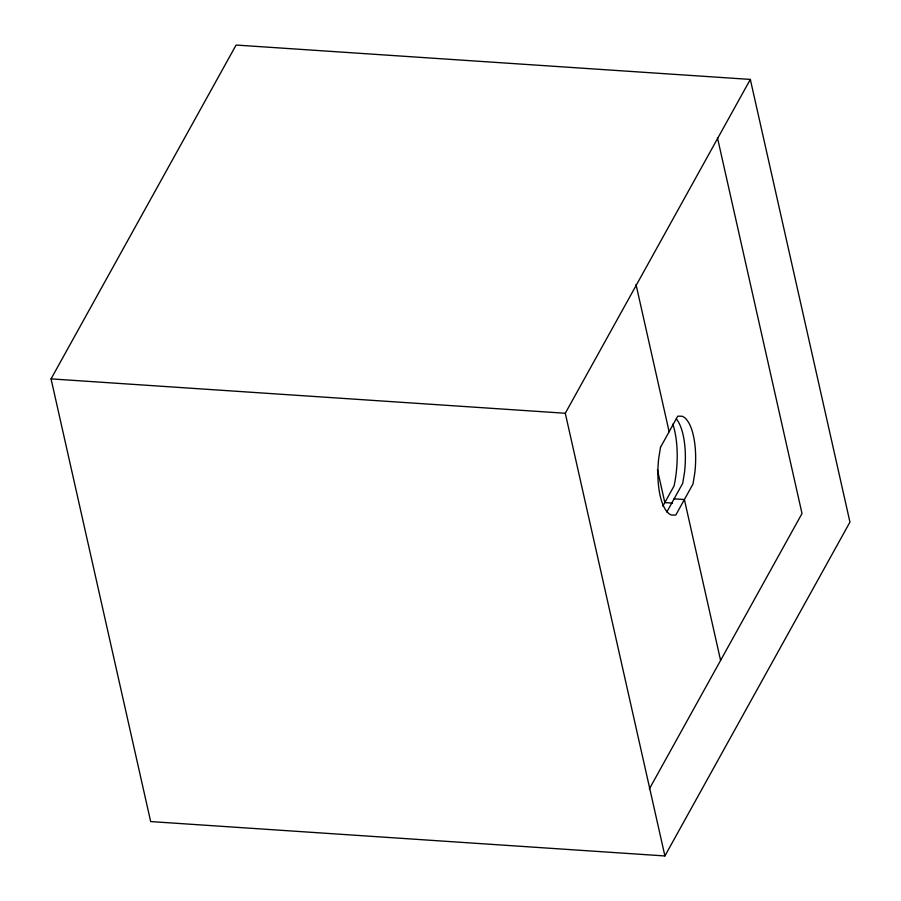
<?xml version="1.0" encoding="UTF-8"?>
<svg xmlns="http://www.w3.org/2000/svg" width="901" height="901" viewBox="0 0 901 901"><rect width="100%" height="100%" fill="white"/><g stroke="black" fill="none" stroke-linecap="round" stroke-linejoin="round"><path stroke-width="1.35" d="M51.053 378.882L236.096 45.05L750.33 79.423L849.947 522.118L664.904 855.95L150.67 821.577L51.053 378.882L565.287 413.255L750.33 79.423M662.832 506.171L674.072 485.898A55.547 20.734 -86.2 0 0 672.822 424.089M666.808 512.016L682.733 483.285L684.58 471.854A49.949 18.639 -86.2 0 0 676.414 419.044M649.351 788.938L802.014 513.525L717.444 137.673M674.106 498.85L684.388 499.537L720.597 660.41M672.529 503.107L664.825 502.589L657.426 469.725M636.005 284.479L669.128 431.714M565.287 413.255L664.904 855.95M660.512 447.268L658.665 458.699A49.949 18.639 -86.2 0 0 671.335 515L675.773 515.09L693.015 483.983L694.862 472.552A49.949 18.639 -86.2 0 0 682.192 416.251L677.755 416.161L660.512 447.268"/></g></svg>
